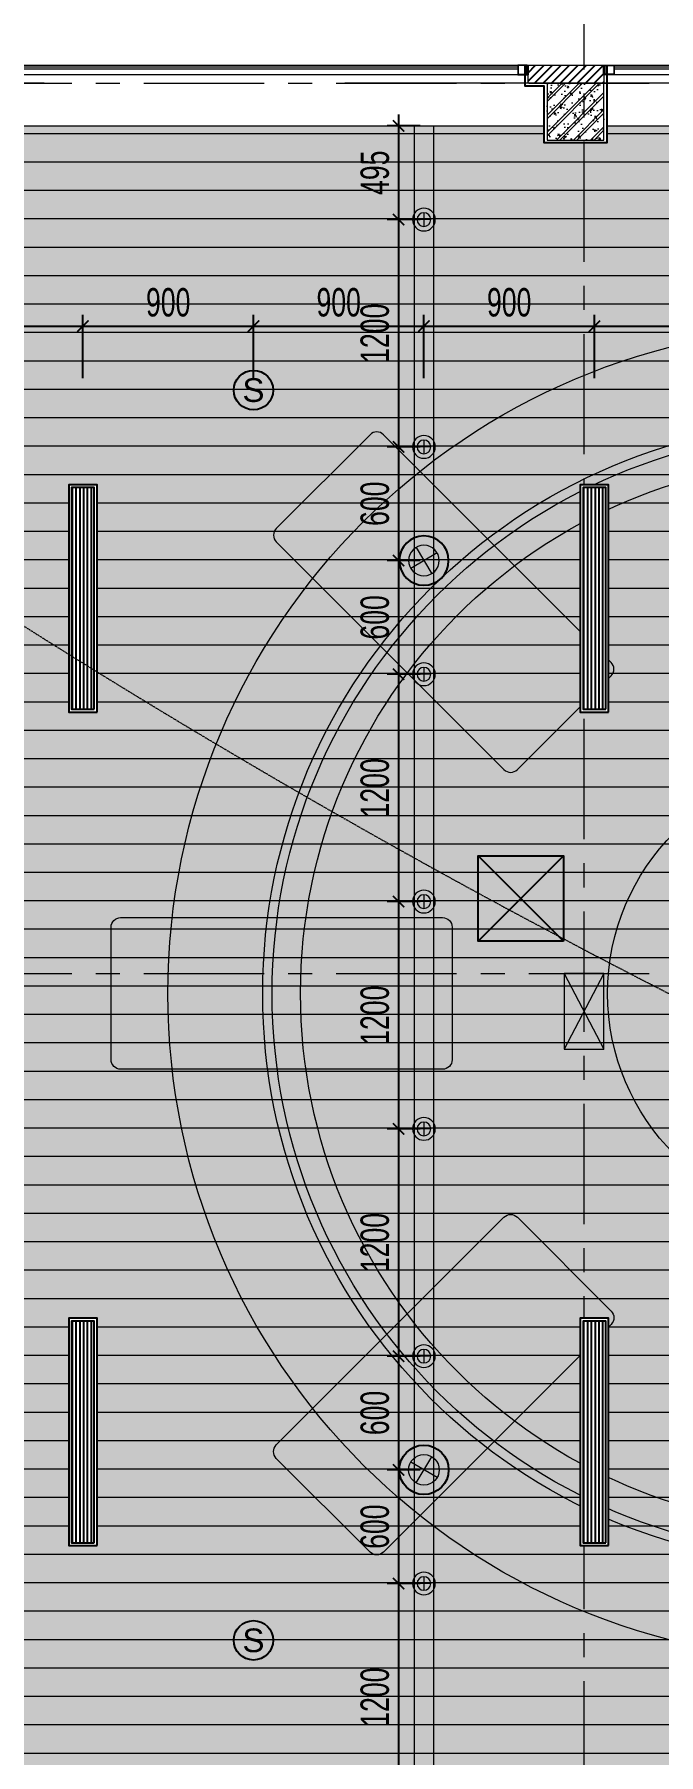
# Model space of a CAD drawing. Header units: millimetres. Extents: x -343543 to 400519, y -115663 to 104219.
# Drawn here: x -241955 to -238660, y -39423 to -30342 of the extents above; entities that cross this region are included whole.
import ezdxf
from ezdxf.enums import TextEntityAlignment as Align
from ezdxf.xclip import XClip

# ---------------------------------------------------------------- set-up
doc = ezdxf.new("R2010")
doc.units = ezdxf.units.MM
doc.header["$XCLIPFRAME"] = 0
for name, pattern in [('HIDDEN2', [0.1875, 0.125, -0.0625]), ('XREF MAT BANG TUONG XAY$0$01.Xref _MB T2-Mai$0$HIDDEN', [9.525, 6.35, -3.175]), ('XREF MAT BANG TUONG XAY$0$CENTER', [50.8, 31.75, -6.35, 6.35, -6.35])]:
    doc.linetypes.add(name, pattern=pattern)
doc.layers.get('0').update_dxf_attribs({"color": 231, "lineweight": 0})
doc.layers.get('DefPoints').update_dxf_attribs({"color": 191})
for name, color, linetype, lineweight in [('1-INNO-E-Emergency', 1, 'EME', 5), ('A-CLNG', 157, 'Continuous', 25), ('A-OPEN', 20, 'Continuous', 9), ('A-PATT', 252, 'Continuous', 9), ('A-SYMBOLS', 10, 'Continuous', 13), ('E-EX', 3, 'Continuous', 25), ('fix lighting', 2, 'Continuous', 5), ('ID-lighting loose', 2, 'Continuous', 5), ('SME-E-LTG-DIM', 55, 'Continuous', 18), ('SME-MEP-XREF-ARCH', 8, 'Continuous', 5), ('XREF MAT BANG TUONG XAY$0$01.Xref _MB T2-Mai$0$$0$A-FNSH', 8, 'Continuous', 9), ('XREF MAT BANG TUONG XAY$0$01.Xref _MB T2-Mai$0$$0$A-GLAZ', 8, 'Continuous', 13), ('XREF MAT BANG TUONG XAY$0$01.Xref _MB T2-Mai$0$$0$A-LITE', 8, 'Continuous', 9), ('XREF MAT BANG TUONG XAY$0$01.Xref _MB T2-Mai$0$$0$A-TEXT', 8, 'Continuous', 25), ('XREF MAT BANG TUONG XAY$0$01.Xref _MB T2-Mai$0$A-HIDD', 8, 'XREF MAT BANG TUONG XAY$0$01.Xref _MB T2-Mai$0$HIDDEN', 9), ('XREF MAT BANG TUONG XAY$0$A-GRID', 8, 'XREF MAT BANG TUONG XAY$0$CENTER', 15), ('XREF MAT BANG TUONG XAY$0$A-WALL-INT', 8, 'Continuous', 9), ('XREF MAT BANG TUONG XAY$0$xref_IKIGAI_Cot$0$A-FNSH', 8, 'Continuous', 9), ('XREF MAT BANG TUONG XAY$0$xref_IKIGAI_Cot$0$A-PATT', 8, 'Continuous', 5)]:
    doc.layers.add(name, color=color, linetype=linetype, lineweight=lineweight)
doc.layers.add('A-BaoChay', color=4, linetype='Continuous', lineweight=25, true_color=0x00ffff)
for name, color, linetype in [('A-TEXT', 255, 'Continuous'), ('AC - SAG', 160, 'Continuous'), ('XREF MAT BANG TUONG XAY$0$A-FNSH', 8, 'Continuous'), ('XREF MAT BANG TUONG XAY$0$A-FURN', 8, 'Continuous'), ('XREF MAT BANG TUONG XAY$0$A-PATT', 8, 'Continuous')]:
    doc.layers.add(name, color=color, linetype=linetype)
doc.styles.add('LHP', font='arial.ttf')
doc.styles.add('ROMANSssss', font='vntimeh.shx', dxfattribs={"width": 0.7})
doc.styles.add('SM-DIMTEXT', font='SME.shx', dxfattribs={"width": 0.7})
doc.linetypes.add('EME', pattern='A,2463.214661,-165.6529,["E",ROMANSssss,S=300,R=360,X=0,Y=-153.361507],-321.423057,2528.257516', length=5478.548134)
doc.dimstyles.new('SDIM-100', dxfattribs={"dimscale": 100, "dimtxt": 2, "dimasz": 0.6, "dimexe": 0.6, "dimexo": 0.2, "dimgap": 0.5, "dimtad": 1, "dimdec": 0, "dimzin": 12, "dimtxsty": 'SM-DIMTEXT', "dimblk": 'ARCHTICK', "dimblk1": 'ARCHTICK', "dimblk2": 'ARCHTICK', "dimcen": 0.12, "dimdle": 0.6, "dimclrd": 7, "dimclre": 8, "dimadec": 0, "dimazin": 3, "dimtfac": 2, "dimtix": 1, "dimtmove": 1, "dimatfit": 3, "dimfxl": 1, "dimtzin": 0, "dimarcsym": 1})

# ---------------------------------------------------------------- blocks, each defined once
blk = doc.blocks.new('XREF MAT BANG TUONG XAY$0$xref_IKIGAI_Cot')
at = {"layer": 'XREF MAT BANG TUONG XAY$0$xref_IKIGAI_Cot$0$A-PATT'}
h = blk.add_hatch(dxfattribs=at)
h.set_pattern_fill('BT-01', color=8, scale=15, angle=-179.99986, pattern_type=2)
h.set_pattern_definition([(230, (23825, -30680), (-107.59, 9.413), [11.25, -123.75]), (175, (23825, -30680), (20.813, -112.83), [9, -99]), (280.45, (23816.04, -30679.21), (-86.776, -103.416), [9.56, -105.17]), (226.184, (23825, -30710), (-160.086, 24.83), [16.875, -185.625]), (276.636, (23811.66, -30707.93), (-140.2, -146.12), [14.34, -157.757]), (171.184, (23825, -30710), (-140.2, -146.12), [13.5, -148.5]), (201, (23810, -30702.5), (-89.536, 60.393), [11.25, -123.75]), (146, (23810, -30702.5), (-36.497, -108.773), [9, -99]), (251.45, (23802.54, -30697.47), (-126.033, -48.38), [9.56, -105.17]), (217.5, (23825, -30680), (-1.824, -49.934), [0, -97.8, 0, -100.5, 0, -99.375]), (187.5, (23825, -30680), (-39.46, -59.162), [0, -57.3, 0, -95.55, 0, -37.875]), (147.5, (23858.45, -30680), (-80.0734, 3.383), [0, -37.5, 0, -117, 0, -155.25]), (137.5, (23873.45, -30680), (-87.478, -15.016), [0, -48.75, 0, -77.7, 0, -110.25]), (225, (23825, -30680), (45.078, -45.078), []), (225, (23825, -30698.374), (45.078, -45.078), [])])
h.paths.add_polyline_path([(23905, -30600), (23605, -30600), (23605, -30900), (23905, -30900)])
at = {"layer": 'XREF MAT BANG TUONG XAY$0$A-GRID', "color": 8, "ltscale": 20}
for points in [[(23800, -53895), (23800, -27075.6)], [(-2907.5, -30600), (42750, -30600)], [(-2907.5, -35300), (42750, -35300)]]:
    blk.add_lwpolyline(points, dxfattribs=at)
at = {"layer": 'XREF MAT BANG TUONG XAY$0$xref_IKIGAI_Cot$0$A-FNSH', "color": 8}
for p, q in [((23905, -35300), (23695, -35700)), ((23695, -35300), (23905, -35700))]:
    blk.add_line(p, q, dxfattribs=at)
for points in [[(23905, -30600), (23605, -30600), (23605, -30900), (23905, -30900)], [(23905, -35300), (23695, -35300), (23695, -35700), (23905, -35700)]]:
    blk.add_lwpolyline(points, close=True, dxfattribs=at)
blk = doc.blocks.new('XREF MAT BANG TUONG XAY$0$01.Xref _MB T2-Mai$0$$0$A$Cfb76151b')
at = {"color": 8}
for points in [[(0, 0), (50, 0), (50, 50), (0, 50)], [(2, 2), (48, 2), (48, 48), (2, 48)]]:
    blk.add_lwpolyline(points, close=True, dxfattribs=at)
blk = doc.blocks.new('XREF MAT BANG TUONG XAY$0$01.Xref _MB T2-Mai$0$$0$A$Cc763f58b')
at = {"layer": 'DefPoints', "color": 8}
blk.add_line((5, -50), (5, 0), dxfattribs=at)
at = {"layer": 'XREF MAT BANG TUONG XAY$0$01.Xref _MB T2-Mai$0$$0$A-FNSH', "color": 8}
for centre, start, end in [((2.5, 2.3), 222.69033, 317.30967), ((2.5, -52.3), 42.69033, 137.30967)]:
    blk.add_arc(centre, 3.4, start, end, dxfattribs=at)
blk = doc.blocks.new('*U161')
at = {"layer": 'XREF MAT BANG TUONG XAY$0$01.Xref _MB T2-Mai$0$$0$A-GLAZ'}
for p, q in [((6955, 20), (55, 20)), ((6955, 10), (55, 10))]:
    blk.add_line(p, q, dxfattribs=at)
at = {"layer": 'XREF MAT BANG TUONG XAY$0$01.Xref _MB T2-Mai$0$$0$A-LITE', "color": 8}
blk.add_lwpolyline([(6955, 50), (55, 50), (55, 0), (6955, 0)], close=True, dxfattribs=at)
at = {"layer": 'XREF MAT BANG TUONG XAY$0$01.Xref _MB T2-Mai$0$$0$A-FNSH', "color": 8, "rotation": 180}
blk.add_blockref('XREF MAT BANG TUONG XAY$0$01.Xref _MB T2-Mai$0$$0$A$Cc763f58b', (5, 0), dxfattribs=at)
at = {"layer": 'XREF MAT BANG TUONG XAY$0$01.Xref _MB T2-Mai$0$$0$A-FNSH', "color": 8, "xscale": -1, "rotation": 180}
blk.add_blockref('XREF MAT BANG TUONG XAY$0$01.Xref _MB T2-Mai$0$$0$A$Cc763f58b', (7005, 0), dxfattribs=at)
at = {"layer": 'XREF MAT BANG TUONG XAY$0$01.Xref _MB T2-Mai$0$$0$A-GLAZ', "color": 8}
blk.add_blockref('XREF MAT BANG TUONG XAY$0$01.Xref _MB T2-Mai$0$$0$A$Cfb76151b', (5, 0), dxfattribs=at)
at = {"layer": 'XREF MAT BANG TUONG XAY$0$01.Xref _MB T2-Mai$0$$0$A-GLAZ', "color": 8, "xscale": -1}
blk.add_blockref('XREF MAT BANG TUONG XAY$0$01.Xref _MB T2-Mai$0$$0$A$Cfb76151b', (7005, 0), dxfattribs=at)
blk = doc.blocks.new('*U162')
at = {"layer": 'XREF MAT BANG TUONG XAY$0$01.Xref _MB T2-Mai$0$$0$A-GLAZ'}
for p, q in [((1556.7, 20), (55, 20)), ((1556.7, 10), (55, 10))]:
    blk.add_line(p, q, dxfattribs=at)
at = {"layer": 'XREF MAT BANG TUONG XAY$0$01.Xref _MB T2-Mai$0$$0$A-LITE', "color": 8}
blk.add_lwpolyline([(1556.7, 50), (55, 50), (55, 0), (1556.7, 0)], close=True, dxfattribs=at)
at = {"layer": 'XREF MAT BANG TUONG XAY$0$01.Xref _MB T2-Mai$0$$0$A-FNSH', "color": 8, "rotation": 180}
blk.add_blockref('XREF MAT BANG TUONG XAY$0$01.Xref _MB T2-Mai$0$$0$A$Cc763f58b', (5, 0), dxfattribs=at)
at = {"layer": 'XREF MAT BANG TUONG XAY$0$01.Xref _MB T2-Mai$0$$0$A-FNSH', "color": 8, "xscale": -1, "rotation": 180}
blk.add_blockref('XREF MAT BANG TUONG XAY$0$01.Xref _MB T2-Mai$0$$0$A$Cc763f58b', (1606.7, 0), dxfattribs=at)
at = {"layer": 'XREF MAT BANG TUONG XAY$0$01.Xref _MB T2-Mai$0$$0$A-GLAZ', "color": 8}
blk.add_blockref('XREF MAT BANG TUONG XAY$0$01.Xref _MB T2-Mai$0$$0$A$Cfb76151b', (5, 0), dxfattribs=at)
at = {"layer": 'XREF MAT BANG TUONG XAY$0$01.Xref _MB T2-Mai$0$$0$A-GLAZ', "color": 8, "xscale": -1}
blk.add_blockref('XREF MAT BANG TUONG XAY$0$01.Xref _MB T2-Mai$0$$0$A$Cfb76151b', (1606.7, 0), dxfattribs=at)
blk = doc.blocks.new('*U255')
at = {"layer": 'XREF MAT BANG TUONG XAY$0$A-PATT'}
h = blk.add_hatch(dxfattribs=at)
h.set_pattern_fill('ANSI31', color=8, scale=10)
h.set_pattern_definition([(45, (35846.79, -11178.564), (-22.45064, 22.45064), [])])
h.paths.add_polyline_path([(-38.7, 47.5), (361.3, 47.5), (361.3, -47.5), (-38.7, -47.5)])
at = {"layer": 'XREF MAT BANG TUONG XAY$0$A-WALL-INT', "color": 8}
blk.add_lwpolyline([(-38.7, 47.5), (361.3, 47.5), (361.3, -47.5), (-38.7, -47.5)], close=True, dxfattribs=at)
blk = doc.blocks.new('XREF MAT BANG TUONG XAY$0$NNNN')
at = {"layer": 'XREF MAT BANG TUONG XAY$0$A-FURN', "color": 8, "xscale": -1, "rotation": 180}
blk.add_blockref('*U255', (7738.7, 16805.2), dxfattribs=at)
blk = doc.blocks.new('XREF MAT BANG NOI THAT')
at = {"color": 8}
for points in [[(23448.2, -34223.4), (23943.2, -33728.4, 0.414214), (23943.2, -33657.7), (22741.1, -32455.6, 0.414214), (22670.4, -32455.6), (22175.4, -32950.6, 0.414214), (22175.4, -33021.3), (23377.5, -34223.4, 0.414214)], [(23103.7, -35055), (23103.7, -35755, -0.414214), (23053.7, -35805), (21353.7, -35805, -0.414214), (21303.7, -35755), (21303.7, -35055, -0.414214), (21353.7, -35005), (23053.7, -35005, -0.414214)], [(23448.2, -36586.6), (23943.2, -37081.6, -0.414214), (23943.2, -37152.3), (22741.1, -38354.4, -0.414214), (22670.4, -38354.4), (22175.4, -37859.4, -0.414214), (22175.4, -37788.7), (23377.5, -36586.6, -0.414214)]]:
    blk.add_lwpolyline(points, format="xyb", close=True, dxfattribs=at)
at = {"color": 8, "ltscale": 300}
for radius in [3521.1, 3021.1, 2971.1, 2821.1, 1200]:
    blk.add_circle((25124.8, -35405), radius, dxfattribs=at)
blk = doc.blocks.new('01.Xref _MB T1')
at = {"layer": 'XREF MAT BANG TUONG XAY$0$01.Xref _MB T2-Mai$0$A-HIDD', "color": 8, "ltscale": 500}
blk.add_lwpolyline([(0.00011, -47000.00005), (39999.99073, -47000.00005), (39999.99073, -30600.00246), (0.00011, -30600.00246)], close=True, dxfattribs=at)
at = {"layer": 'XREF MAT BANG TUONG XAY$0$A-FNSH', "color": 8}
blk.add_lwpolyline([(23919.98056, -30504.99954), (23919.99107, -30914.99898), (23589.99072, -30914.9998), (23589.98998, -30614.99976), (23489.98056, -30614.99976), (23489.98057, -30504.99992)], dxfattribs=at)
at = {"color": 8}
ref = blk.add_blockref('XREF MAT BANG TUONG XAY$0$xref_IKIGAI_Cot', (-0.00927, -0.00001), dxfattribs=at)
XClip(ref).set_block_clipping_path([(-5181.1494167775, -58156.1251844964), (44638.3275875031, -24933.2650512661)])
at = {"layer": 'XREF MAT BANG TUONG XAY$0$01.Xref _MB T2-Mai$0$$0$A-TEXT', "color": 8, "xscale": -1, "rotation": 180}
for name, p in [('*U161', (16495.00039, -30504.99992)), ('*U162', (23905.00371, -30504.99992))]:
    blk.add_blockref(name, p, dxfattribs=at)
at = {"layer": 'XREF MAT BANG TUONG XAY$0$A-FURN', "color": 8, "xscale": -1}
blk.add_blockref('XREF MAT BANG TUONG XAY$0$NNNN', (31604.98349, -47357.72853), dxfattribs=at)
at = {"layer": 'A-PATT', "color": 8}
blk.add_blockref('XREF MAT BANG NOI THAT', (0, 0), dxfattribs=at)
blk = doc.blocks.new('Spotlight SKU LS1 3W')
at = {"color": 0, "linetype": 'ByBlock'}
for p, q in [((36, 0), (-36, 0)), ((0, 36), (0, -36))]:
    blk.add_line(p, q, dxfattribs=at)
for radius, start, end in [(60, 90, 270), (36, 90, 270), (60, 270, 90), (36, 270, 90)]:
    blk.add_arc((0, 0), radius, start, end, dxfattribs=at)
blk = doc.blocks.new('dau bao khoi')
blk.add_circle((0, 0), 104)
at = {"layer": 'A-TEXT', "ltscale": 5, "style": 'LHP'}
blk.add_text('S', height=125, dxfattribs=at).set_placement((0, 0), align=Align.MIDDLE_CENTER)
blk = doc.blocks.new('TanTang2Ikigai')
at = {"layer": 'A-PATT'}
h = blk.add_hatch(dxfattribs=at)
h.set_pattern_fill('_USER', color=256, scale=150, pattern_type=0)
h.set_pattern_definition([(0, (8810, 9785), (0, 150), [])])
h.paths.add_polyline_path([(19880, 19175), (16410, 19175), (16410, 19085), (16080, 19085), (16080, 19175), (8710, 19175), (8710, 19085), (8620, 19085), (8620, 14715), (8810, 14715), (8810, 14285), (8620, 14285), (8620, 10215), (8810, 10215), (8810, 9785), (9895, 9785), (9895, -2.9), (16080, -2.9), (16080, 415), (16510, 415), (16510, 0), (20000.2, 0), (20180.2, 9220), (20180.2, 9785), (19880, 9785)])
h.paths.add_polyline_path([(16080, 10215), (16510, 10215), (16510, 9685), (16080, 9685)], flags=16)
h.paths.add_polyline_path([(31380, 14285), (31190, 14285), (31190, 14715), (31380, 14715), (31380, 19085), (31290, 19085), (31290, 19175), (23920, 19175), (23920, 19085), (23590, 19085), (23590, 19175), (20120, 19175), (20120, 9785), (20180.2, 9785), (20180.2, 9220), (20000.1, 0), (23490.1, 0), (23490, 415), (23920, 415), (23920, 0), (30105, 0), (30105, 9785), (31190, 9785), (31190, 10215), (31380, 10215)])
h.paths.add_polyline_path([(23920, 10215), (23920, 9685), (23490, 9685), (23490, 10215)], flags=16)
h = blk.add_hatch(dxfattribs=at)
h.set_pattern_fill('AR-SAND', color=256, scale=5, angle=45)
h.set_pattern_definition([(82.5, (0.009, 50000), (-178.6907, 167.37674), [0, -193.04, 0, -215.9, 0, -206.375]), (52.5, (0.009, 50000), (-94.5055, 412.3664), [0, -104.14, 0, -173.99, 0, -66.675]), (12.5, (-110.45, 49889.54), (279.1499, 280.16616), [0, -63.5, 0, -228.6, 0, -298.45]), (2.5, (-110.45, 49889.54), (191.1406, 348.7754), [0, -31.75, 0, -149.86, 0, -171.45])])
h.paths.add_polyline_path([(9895, 9785), (9895, 0), (16080, 0), (16080, 415), (16510, 415), (16510, 0), (20000, 0), (20000, 9785), (19880, 9785), (19880, 19175), (16410, 19175), (16410, 19085), (16080, 19085), (16080, 19175), (8710, 19175), (8710, 19085), (8620, 19085), (8620, 14715), (8810, 14715), (8810, 14285), (8620, 14285), (8620, 10215), (8810, 10215), (8810, 9785)])
h.paths.add_polyline_path([(30105, 9785), (30105, 0), (23920, 0), (23920, 415), (23490, 415), (23490, 0), (20000.2, 0), (20000, 9220), (20000, 9785), (20120, 9785), (20120, 19175), (23590, 19175), (23590, 19085), (23920, 19085), (23920, 19175), (31290, 19175), (31290, 19085), (31380, 19085), (31380, 14715), (31190, 14715), (31190, 14285), (31380, 14285), (31380, 10215), (31190, 10215), (31190, 9785)])
h.paths.add_polyline_path([(16510, 10215), (16080, 10215), (16080, 9685), (16510, 9685)], flags=16)
h.paths.add_polyline_path([(23490, 10215), (23920, 10215), (23920, 9685), (23490, 9685)], flags=16)
at = {"layer": 'SME-MEP-XREF-ARCH'}
blk.add_lwpolyline([(20000.2, 0), (20000, 9220), (20000, 9785), (20120, 9785), (20120, 19175), (23590, 19175), (23590, 19085), (23920, 19085), (23920, 19175), (31290, 19175)], dxfattribs=at)
blk.add_lwpolyline([(22905, 19175), (23005, 19175), (23005, 0), (22905, 0)], close=True, dxfattribs=at)
at = {"layer": 'A-BaoChay', "color": 1}
for p in [(22055, 17780), (22055, 11180)]:
    blk.add_blockref('dau bao khoi', p, dxfattribs=at)
at = {"layer": 'fix lighting'}
for p in [(22955, 18680), (22955, 17480), (22955, 16280), (22955, 15080), (22955, 13880), (22955, 12680), (22955, 11480)]:
    blk.add_blockref('Spotlight SKU LS1 3W', p, dxfattribs=at)
blk = doc.blocks.new('Den downligh su co')
at = {"layer": '1-INNO-E-Emergency'}
h = blk.add_hatch(color=1, dxfattribs=at)
h.dxf.hatch_style = 1
h.paths.add_polyline_path([(-51.3, 51.3), (0, 0), (51.3, 51.3, 0.414214)])
h.paths.add_polyline_path([(0, 0), (-51.3, -51.3, 0.414214), (51.3, -51.3)])
at = {"layer": '1-INNO-E-Emergency', "color": 1}
for points in [[(-51.3, 51.3), (51.3, -51.3)], [(-51.3, -51.3), (51.3, 51.3)]]:
    blk.add_lwpolyline(points, dxfattribs=at)
blk.add_circle((0, 0), 72.5, dxfattribs=at)
at = {"layer": 'DefPoints', "ltscale": 5}
blk.add_circle((0, 0), 117.2, dxfattribs=at)
blk = doc.blocks.new('Exit su co T2')
at = {"layer": '1-INNO-E-Emergency'}
for p, xscale, yscale, zscale, rotation in [((22955, 16880), -1.112275862068966, 1.112275862068966, 1.112275862068966, 75.7726182171235), ((22955, 12080), 1.112275862068967, 1.112275862068967, 1.112275862068967, 104.2273817828765)]:
    blk.add_blockref('Den downligh su co', p, dxfattribs=dict(at, xscale=xscale, yscale=yscale, zscale=zscale, rotation=rotation))
blk = doc.blocks.new('A$C9c5a61fb')
blk.add_wipeout([(75, 600), (-75, 600), (-75, -600), (75, -600)]).dxf.layer = 'DefPoints'
at = {"linetype": 'Continuous'}
h = blk.add_hatch(dxfattribs=at)
h.set_pattern_fill('_USER', color=8, scale=20, angle=90, style=0, pattern_type=0)
h.set_pattern_definition([(90, (-62114.142, -4511.657), (-20, 1e-15), [])])
h.paths.add_polyline_path([(60, 585), (60, -585), (-60, -585), (-60, 585)])
at = {"color": 8, "linetype": 'Continuous'}
blk.add_lwpolyline([(75, 600), (75, -600), (-75, -600), (-75, 600)], close=True, dxfattribs=at)
at = {"linetype": 'Continuous'}
blk.add_lwpolyline([(60, 585), (60, -585), (-60, -585), (-60, 585)], close=True, dxfattribs=at)
blk = doc.blocks.new('A$C45b79527')
at = {"layer": 'A-OPEN', "color": 8, "linetype": 'HIDDEN2', "ltscale": 30}
blk.add_lwpolyline([(11395, 3566.1, -0.069914), (679, 8468.8), (-679, 8468.8, -0.069914), (-11395, 3566.1)], format="xyb", dxfattribs=at)
blk = doc.blocks.new('_ArchTick')
at = {"color": 0, "linetype": 'ByBlock', "const_width": 0.15}
blk.add_lwpolyline([(-0.5, -0.5), (0.5, 0.5)], dxfattribs=at)
blk = doc.blocks.new('*D1438')
at = {"layer": 'DefPoints', "color": 0, "transparency": 16777216}
for p in [(-241699, -31882.4), (-242749, -32176.7), (-241699, -32176.7)]:
    blk.add_point(p, dxfattribs=at)
at = {"layer": 'SME-E-LTG-DIM', "color": 8, "lineweight": -2, "transparency": 16777216}
for p, q in [((-242749, -32156.7), (-242749, -31822.4)), ((-241699, -32156.7), (-241699, -31822.4))]:
    blk.add_line(p, q, dxfattribs=at)
at = {"layer": 'SME-E-LTG-DIM', "color": 7, "lineweight": -2, "transparency": 16777216}
blk.add_line((-242809, -31882.4), (-241639, -31882.4), dxfattribs=at)
at = {"layer": 'SME-E-LTG-DIM', "color": 7, "lineweight": -2, "transparency": 16777216, "xscale": 60, "yscale": 60, "zscale": 60, "rotation": 180}
blk.add_blockref('_ArchTick', (-242749, -31882.4), dxfattribs=at)
at = {"layer": 'SME-E-LTG-DIM', "color": 7, "lineweight": -2, "transparency": 16777216, "xscale": 60, "yscale": 60, "zscale": 60}
blk.add_blockref('_ArchTick', (-241699, -31882.4), dxfattribs=at)
at = {"layer": 'SME-E-LTG-DIM', "color": 0, "transparency": 16777216, "insert": (-242224, -31757.4), "char_height": 150, "attachment_point": 5, "style": 'SM-DIMTEXT'}
blk.add_mtext('1050', dxfattribs=at)
blk = doc.blocks.new('*D1439')
at = {"layer": 'DefPoints', "color": 0, "transparency": 16777216}
for p in [(-240799, -31882.4), (-241699, -32176.7), (-240799, -32176.7)]:
    blk.add_point(p, dxfattribs=at)
at = {"layer": 'SME-E-LTG-DIM', "color": 8, "lineweight": -2, "transparency": 16777216}
for p, q in [((-241699, -32156.7), (-241699, -31822.4)), ((-240799, -32156.7), (-240799, -31822.4))]:
    blk.add_line(p, q, dxfattribs=at)
at = {"layer": 'SME-E-LTG-DIM', "color": 7, "lineweight": -2, "transparency": 16777216}
blk.add_line((-241759, -31882.4), (-240739, -31882.4), dxfattribs=at)
at = {"layer": 'SME-E-LTG-DIM', "color": 7, "lineweight": -2, "transparency": 16777216, "xscale": 60, "yscale": 60, "zscale": 60, "rotation": 180}
blk.add_blockref('_ArchTick', (-241699, -31882.4), dxfattribs=at)
at = {"layer": 'SME-E-LTG-DIM', "color": 7, "lineweight": -2, "transparency": 16777216, "xscale": 60, "yscale": 60, "zscale": 60}
blk.add_blockref('_ArchTick', (-240799, -31882.4), dxfattribs=at)
at = {"layer": 'SME-E-LTG-DIM', "color": 0, "transparency": 16777216, "insert": (-241249, -31757.4), "char_height": 150, "attachment_point": 5, "style": 'SM-DIMTEXT'}
blk.add_mtext('900', dxfattribs=at)
blk = doc.blocks.new('*D1440')
at = {"layer": 'DefPoints', "color": 0, "transparency": 16777216}
for p in [(-239899, -31882.4), (-240799, -32176.7), (-239899, -32176.7)]:
    blk.add_point(p, dxfattribs=at)
at = {"layer": 'SME-E-LTG-DIM', "color": 8, "lineweight": -2, "transparency": 16777216}
for p, q in [((-240799, -32156.7), (-240799, -31822.4)), ((-239899, -32156.7), (-239899, -31822.4))]:
    blk.add_line(p, q, dxfattribs=at)
at = {"layer": 'SME-E-LTG-DIM', "color": 7, "lineweight": -2, "transparency": 16777216}
blk.add_line((-240859, -31882.4), (-239839, -31882.4), dxfattribs=at)
at = {"layer": 'SME-E-LTG-DIM', "color": 7, "lineweight": -2, "transparency": 16777216, "xscale": 60, "yscale": 60, "zscale": 60, "rotation": 180}
blk.add_blockref('_ArchTick', (-240799, -31882.4), dxfattribs=at)
at = {"layer": 'SME-E-LTG-DIM', "color": 7, "lineweight": -2, "transparency": 16777216, "xscale": 60, "yscale": 60, "zscale": 60}
blk.add_blockref('_ArchTick', (-239899, -31882.4), dxfattribs=at)
at = {"layer": 'SME-E-LTG-DIM', "color": 0, "transparency": 16777216, "insert": (-240349, -31757.4), "char_height": 150, "attachment_point": 5, "style": 'SM-DIMTEXT'}
blk.add_mtext('900', dxfattribs=at)
blk = doc.blocks.new('*D1441')
at = {"layer": 'DefPoints', "color": 0, "transparency": 16777216}
for p in [(-238999, -31882.4), (-239899, -32176.7), (-238999, -32176.7)]:
    blk.add_point(p, dxfattribs=at)
at = {"layer": 'SME-E-LTG-DIM', "color": 8, "lineweight": -2, "transparency": 16777216}
for p, q in [((-239899, -32156.7), (-239899, -31822.4)), ((-238999, -32156.7), (-238999, -31822.4))]:
    blk.add_line(p, q, dxfattribs=at)
at = {"layer": 'SME-E-LTG-DIM', "color": 7, "lineweight": -2, "transparency": 16777216}
blk.add_line((-239959, -31882.4), (-238939, -31882.4), dxfattribs=at)
at = {"layer": 'SME-E-LTG-DIM', "color": 7, "lineweight": -2, "transparency": 16777216, "xscale": 60, "yscale": 60, "zscale": 60, "rotation": 180}
blk.add_blockref('_ArchTick', (-239899, -31882.4), dxfattribs=at)
at = {"layer": 'SME-E-LTG-DIM', "color": 7, "lineweight": -2, "transparency": 16777216, "xscale": 60, "yscale": 60, "zscale": 60}
blk.add_blockref('_ArchTick', (-238999, -31882.4), dxfattribs=at)
at = {"layer": 'SME-E-LTG-DIM', "color": 0, "transparency": 16777216, "insert": (-239449, -31757.4), "char_height": 150, "attachment_point": 5, "style": 'SM-DIMTEXT'}
blk.add_mtext('900', dxfattribs=at)
blk = doc.blocks.new('*D1442')
at = {"layer": 'DefPoints', "color": 0, "transparency": 16777216}
for p in [(-237198.7, -31882.4), (-238999, -32176.7), (-237198.7, -32176.7)]:
    blk.add_point(p, dxfattribs=at)
at = {"layer": 'SME-E-LTG-DIM', "color": 8, "lineweight": -2, "transparency": 16777216}
for p, q in [((-238999, -32156.7), (-238999, -31822.4)), ((-237198.7, -32156.7), (-237198.7, -31822.4))]:
    blk.add_line(p, q, dxfattribs=at)
at = {"layer": 'SME-E-LTG-DIM', "color": 7, "lineweight": -2, "transparency": 16777216}
blk.add_line((-239059, -31882.4), (-237138.7, -31882.4), dxfattribs=at)
at = {"layer": 'SME-E-LTG-DIM', "color": 7, "lineweight": -2, "transparency": 16777216, "xscale": 60, "yscale": 60, "zscale": 60, "rotation": 180}
blk.add_blockref('_ArchTick', (-238999, -31882.4), dxfattribs=at)
at = {"layer": 'SME-E-LTG-DIM', "color": 7, "lineweight": -2, "transparency": 16777216, "xscale": 60, "yscale": 60, "zscale": 60}
blk.add_blockref('_ArchTick', (-237198.7, -31882.4), dxfattribs=at)
at = {"layer": 'SME-E-LTG-DIM', "color": 0, "transparency": 16777216, "insert": (-238098.9, -31757.4), "char_height": 150, "attachment_point": 5, "style": 'SM-DIMTEXT'}
blk.add_mtext('1800', dxfattribs=at)
blk = doc.blocks.new('*D1457')
at = {"layer": 'DefPoints', "color": 0, "transparency": 16777216}
for p in [(-239899, -30825), (-240032.8, -31320), (-239899, -31320)]:
    blk.add_point(p, dxfattribs=at)
at = {"layer": 'SME-E-LTG-DIM', "color": 7, "lineweight": -2, "transparency": 16777216}
blk.add_line((-240032.8, -30765), (-240032.8, -31380), dxfattribs=at)
at = {"layer": 'SME-E-LTG-DIM', "color": 8, "lineweight": -2, "transparency": 16777216}
for p, q in [((-239919, -30825), (-240092.8, -30825)), ((-239919, -31320), (-240092.8, -31320))]:
    blk.add_line(p, q, dxfattribs=at)
at = {"layer": 'SME-E-LTG-DIM', "color": 7, "lineweight": -2, "transparency": 16777216, "xscale": 60, "yscale": 60, "zscale": 60}
for p, rotation in [((-240032.8, -30825), 90), ((-240032.8, -31320), 270)]:
    blk.add_blockref('_ArchTick', p, dxfattribs=dict(at, rotation=rotation))
at = {"layer": 'SME-E-LTG-DIM', "color": 0, "transparency": 16777216, "insert": (-240157.8, -31072.5), "char_height": 150, "attachment_point": 5, "rotation": 90, "style": 'SM-DIMTEXT'}
blk.add_mtext('495', dxfattribs=at)
blk = doc.blocks.new('*D1458')
at = {"layer": 'DefPoints', "color": 0, "transparency": 16777216}
for p in [(-239899, -31320), (-240032.8, -32520), (-239899, -32520)]:
    blk.add_point(p, dxfattribs=at)
at = {"layer": 'SME-E-LTG-DIM', "color": 8, "lineweight": -2, "transparency": 16777216}
for p, q in [((-239919, -31320), (-240092.8, -31320)), ((-239919, -32520), (-240092.8, -32520))]:
    blk.add_line(p, q, dxfattribs=at)
at = {"layer": 'SME-E-LTG-DIM', "color": 7, "lineweight": -2, "transparency": 16777216}
blk.add_line((-240032.8, -31260), (-240032.8, -32580), dxfattribs=at)
at = {"layer": 'SME-E-LTG-DIM', "color": 7, "lineweight": -2, "transparency": 16777216, "xscale": 60, "yscale": 60, "zscale": 60}
for p, rotation in [((-240032.8, -31320), 90), ((-240032.8, -32520), 270)]:
    blk.add_blockref('_ArchTick', p, dxfattribs=dict(at, rotation=rotation))
at = {"layer": 'SME-E-LTG-DIM', "color": 0, "transparency": 16777216, "insert": (-240157.8, -31920), "char_height": 150, "attachment_point": 5, "rotation": 90, "style": 'SM-DIMTEXT'}
blk.add_mtext('1200', dxfattribs=at)
blk = doc.blocks.new('*D1459')
at = {"layer": 'DefPoints', "color": 0, "transparency": 16777216}
for p in [(-239899, -32520), (-240032.8, -33120), (-239899, -33120)]:
    blk.add_point(p, dxfattribs=at)
at = {"layer": 'SME-E-LTG-DIM', "color": 7, "lineweight": -2, "transparency": 16777216}
blk.add_line((-240032.8, -32460), (-240032.8, -33180), dxfattribs=at)
at = {"layer": 'SME-E-LTG-DIM', "color": 8, "lineweight": -2, "transparency": 16777216}
for p, q in [((-239919, -32520), (-240092.8, -32520)), ((-239919, -33120), (-240092.8, -33120))]:
    blk.add_line(p, q, dxfattribs=at)
at = {"layer": 'SME-E-LTG-DIM', "color": 7, "lineweight": -2, "transparency": 16777216, "xscale": 60, "yscale": 60, "zscale": 60}
for p, rotation in [((-240032.8, -32520), 90), ((-240032.8, -33120), 270)]:
    blk.add_blockref('_ArchTick', p, dxfattribs=dict(at, rotation=rotation))
at = {"layer": 'SME-E-LTG-DIM', "color": 0, "transparency": 16777216, "insert": (-240157.8, -32820), "char_height": 150, "attachment_point": 5, "rotation": 90, "style": 'SM-DIMTEXT'}
blk.add_mtext('600', dxfattribs=at)
blk = doc.blocks.new('*D1460')
at = {"layer": 'DefPoints', "color": 0, "transparency": 16777216}
for p in [(-239899, -33120), (-240032.8, -33720), (-239899, -33720)]:
    blk.add_point(p, dxfattribs=at)
at = {"layer": 'SME-E-LTG-DIM', "color": 8, "lineweight": -2, "transparency": 16777216}
for p, q in [((-239919, -33120), (-240092.8, -33120)), ((-239919, -33720), (-240092.8, -33720))]:
    blk.add_line(p, q, dxfattribs=at)
at = {"layer": 'SME-E-LTG-DIM', "color": 7, "lineweight": -2, "transparency": 16777216}
blk.add_line((-240032.8, -33060), (-240032.8, -33780), dxfattribs=at)
at = {"layer": 'SME-E-LTG-DIM', "color": 7, "lineweight": -2, "transparency": 16777216, "xscale": 60, "yscale": 60, "zscale": 60}
for p, rotation in [((-240032.8, -33120), 90), ((-240032.8, -33720), 270)]:
    blk.add_blockref('_ArchTick', p, dxfattribs=dict(at, rotation=rotation))
at = {"layer": 'SME-E-LTG-DIM', "color": 0, "transparency": 16777216, "insert": (-240157.8, -33420), "char_height": 150, "attachment_point": 5, "rotation": 90, "style": 'SM-DIMTEXT'}
blk.add_mtext('600', dxfattribs=at)
blk = doc.blocks.new('*D1461')
at = {"layer": 'DefPoints', "color": 0, "transparency": 16777216}
for p in [(-239899, -33720), (-240032.8, -34920), (-239899, -34920)]:
    blk.add_point(p, dxfattribs=at)
at = {"layer": 'SME-E-LTG-DIM', "color": 7, "lineweight": -2, "transparency": 16777216}
blk.add_line((-240032.8, -33660), (-240032.8, -34980), dxfattribs=at)
at = {"layer": 'SME-E-LTG-DIM', "color": 8, "lineweight": -2, "transparency": 16777216}
for p, q in [((-239919, -33720), (-240092.8, -33720)), ((-239919, -34920), (-240092.8, -34920))]:
    blk.add_line(p, q, dxfattribs=at)
at = {"layer": 'SME-E-LTG-DIM', "color": 7, "lineweight": -2, "transparency": 16777216, "xscale": 60, "yscale": 60, "zscale": 60}
for p, rotation in [((-240032.8, -33720), 90), ((-240032.8, -34920), 270)]:
    blk.add_blockref('_ArchTick', p, dxfattribs=dict(at, rotation=rotation))
at = {"layer": 'SME-E-LTG-DIM', "color": 0, "transparency": 16777216, "insert": (-240157.8, -34320), "char_height": 150, "attachment_point": 5, "rotation": 90, "style": 'SM-DIMTEXT'}
blk.add_mtext('1200', dxfattribs=at)
blk = doc.blocks.new('*D1462')
at = {"layer": 'DefPoints', "color": 0, "transparency": 16777216}
for p in [(-239899, -34920), (-240032.8, -36120), (-239899, -36120)]:
    blk.add_point(p, dxfattribs=at)
at = {"layer": 'SME-E-LTG-DIM', "color": 7, "lineweight": -2, "transparency": 16777216}
blk.add_line((-240032.8, -34860), (-240032.8, -36180), dxfattribs=at)
at = {"layer": 'SME-E-LTG-DIM', "color": 8, "lineweight": -2, "transparency": 16777216}
for p, q in [((-239919, -34920), (-240092.8, -34920)), ((-239919, -36120), (-240092.8, -36120))]:
    blk.add_line(p, q, dxfattribs=at)
at = {"layer": 'SME-E-LTG-DIM', "color": 7, "lineweight": -2, "transparency": 16777216, "xscale": 60, "yscale": 60, "zscale": 60}
for p, rotation in [((-240032.8, -34920), 90), ((-240032.8, -36120), 270)]:
    blk.add_blockref('_ArchTick', p, dxfattribs=dict(at, rotation=rotation))
at = {"layer": 'SME-E-LTG-DIM', "color": 0, "transparency": 16777216, "insert": (-240157.8, -35520), "char_height": 150, "attachment_point": 5, "rotation": 90, "style": 'SM-DIMTEXT'}
blk.add_mtext('1200', dxfattribs=at)
blk = doc.blocks.new('*D1463')
at = {"layer": 'DefPoints', "color": 0, "transparency": 16777216}
for p in [(-239899, -36120), (-240032.8, -37320), (-239899, -37320)]:
    blk.add_point(p, dxfattribs=at)
at = {"layer": 'SME-E-LTG-DIM', "color": 8, "lineweight": -2, "transparency": 16777216}
for p, q in [((-239919, -36120), (-240092.8, -36120)), ((-239919, -37320), (-240092.8, -37320))]:
    blk.add_line(p, q, dxfattribs=at)
at = {"layer": 'SME-E-LTG-DIM', "color": 7, "lineweight": -2, "transparency": 16777216}
blk.add_line((-240032.8, -36060), (-240032.8, -37380), dxfattribs=at)
at = {"layer": 'SME-E-LTG-DIM', "color": 7, "lineweight": -2, "transparency": 16777216, "xscale": 60, "yscale": 60, "zscale": 60}
for p, rotation in [((-240032.8, -36120), 90), ((-240032.8, -37320), 270)]:
    blk.add_blockref('_ArchTick', p, dxfattribs=dict(at, rotation=rotation))
at = {"layer": 'SME-E-LTG-DIM', "color": 0, "transparency": 16777216, "insert": (-240157.8, -36720), "char_height": 150, "attachment_point": 5, "rotation": 90, "style": 'SM-DIMTEXT'}
blk.add_mtext('1200', dxfattribs=at)
blk = doc.blocks.new('*D1464')
at = {"layer": 'DefPoints', "color": 0, "transparency": 16777216}
for p in [(-239899, -37320), (-240032.8, -37920), (-239899, -37920)]:
    blk.add_point(p, dxfattribs=at)
at = {"layer": 'SME-E-LTG-DIM', "color": 8, "lineweight": -2, "transparency": 16777216}
for p, q in [((-239919, -37320), (-240092.8, -37320)), ((-239919, -37920), (-240092.8, -37920))]:
    blk.add_line(p, q, dxfattribs=at)
at = {"layer": 'SME-E-LTG-DIM', "color": 7, "lineweight": -2, "transparency": 16777216}
blk.add_line((-240032.8, -37260), (-240032.8, -37980), dxfattribs=at)
at = {"layer": 'SME-E-LTG-DIM', "color": 7, "lineweight": -2, "transparency": 16777216, "xscale": 60, "yscale": 60, "zscale": 60}
for p, rotation in [((-240032.8, -37320), 90), ((-240032.8, -37920), 270)]:
    blk.add_blockref('_ArchTick', p, dxfattribs=dict(at, rotation=rotation))
at = {"layer": 'SME-E-LTG-DIM', "color": 0, "transparency": 16777216, "insert": (-240157.8, -37620), "char_height": 150, "attachment_point": 5, "rotation": 90, "style": 'SM-DIMTEXT'}
blk.add_mtext('600', dxfattribs=at)
blk = doc.blocks.new('*D1465')
at = {"layer": 'DefPoints', "color": 0, "transparency": 16777216}
for p in [(-239899, -37920), (-240032.8, -38520), (-239899, -38520)]:
    blk.add_point(p, dxfattribs=at)
at = {"layer": 'SME-E-LTG-DIM', "color": 7, "lineweight": -2, "transparency": 16777216}
blk.add_line((-240032.8, -37860), (-240032.8, -38580), dxfattribs=at)
at = {"layer": 'SME-E-LTG-DIM', "color": 8, "lineweight": -2, "transparency": 16777216}
for p, q in [((-239919, -37920), (-240092.8, -37920)), ((-239919, -38520), (-240092.8, -38520))]:
    blk.add_line(p, q, dxfattribs=at)
at = {"layer": 'SME-E-LTG-DIM', "color": 7, "lineweight": -2, "transparency": 16777216, "xscale": 60, "yscale": 60, "zscale": 60}
for p, rotation in [((-240032.8, -37920), 90), ((-240032.8, -38520), 270)]:
    blk.add_blockref('_ArchTick', p, dxfattribs=dict(at, rotation=rotation))
at = {"layer": 'SME-E-LTG-DIM', "color": 0, "transparency": 16777216, "insert": (-240157.8, -38220), "char_height": 150, "attachment_point": 5, "rotation": 90, "style": 'SM-DIMTEXT'}
blk.add_mtext('600', dxfattribs=at)
blk = doc.blocks.new('*D1466')
at = {"layer": 'DefPoints', "color": 0, "transparency": 16777216}
for p in [(-239899, -38520), (-240032.8, -39720), (-239899, -39720)]:
    blk.add_point(p, dxfattribs=at)
at = {"layer": 'SME-E-LTG-DIM', "color": 7, "lineweight": -2, "transparency": 16777216}
blk.add_line((-240032.8, -38460), (-240032.8, -39780), dxfattribs=at)
at = {"layer": 'SME-E-LTG-DIM', "color": 8, "lineweight": -2, "transparency": 16777216}
for p, q in [((-239919, -38520), (-240092.8, -38520)), ((-239919, -39720), (-240092.8, -39720))]:
    blk.add_line(p, q, dxfattribs=at)
at = {"layer": 'SME-E-LTG-DIM', "color": 7, "lineweight": -2, "transparency": 16777216, "xscale": 60, "yscale": 60, "zscale": 60}
for p, rotation in [((-240032.8, -38520), 90), ((-240032.8, -39720), 270)]:
    blk.add_blockref('_ArchTick', p, dxfattribs=dict(at, rotation=rotation))
at = {"layer": 'SME-E-LTG-DIM', "color": 0, "transparency": 16777216, "insert": (-240157.8, -39120), "char_height": 150, "attachment_point": 5, "rotation": 90, "style": 'SM-DIMTEXT'}
blk.add_mtext('1200', dxfattribs=at)
blk = doc.blocks.new('A$C27823762')
at = {"color": 10}
blk.add_lwpolyline([(-225, -225), (225, -225), (225, 225), (-225, 225)], close=True, dxfattribs=at)
blk.add_lwpolyline([(-225, 225), (225, -225), (225, 225), (-225, -225)], dxfattribs=at)

msp = doc.modelspace()

# ---------------------------------------------------------------- block references
at = {"layer": 'A-SYMBOLS'}
msp.add_blockref('01.Xref _MB T1', (-262854, 0), dxfattribs=at)

# ---------------------------------------------------------------- next in the draw order: block references
at = {"layer": 'A-CLNG', "xscale": -1}
msp.add_blockref('A$C27823762', (-239387.2, -34903.7), dxfattribs=at)
at = {"layer": 'E-EX'}
msp.add_blockref('Exit su co T2', (-262854, -50000), dxfattribs=at)
at = {"layer": 'SME-MEP-XREF-ARCH'}
msp.add_blockref('TanTang2Ikigai', (-262854, -50000), dxfattribs=at)

# ---------------------------------------------------------------- next in the draw order: dimensions: what is measured, and where the dimension line sits
at = {"layer": 'SME-E-LTG-DIM'}
for base, p1, p2, picture, middle in [((-240032.8, -31320), (-239899, -30825), (-239899, -31320), '*D1457', (-240157.8, -31072.5)), ((-240032.8, -32520), (-239899, -31320), (-239899, -32520), '*D1458', (-240157.8, -31920)), ((-240032.8, -33120), (-239899, -32520), (-239899, -33120), '*D1459', (-240157.8, -32820)), ((-240032.8, -33720), (-239899, -33120), (-239899, -33720), '*D1460', (-240157.8, -33420)), ((-240032.8, -34920), (-239899, -33720), (-239899, -34920), '*D1461', (-240157.8, -34320)), ((-240032.8, -36120), (-239899, -34920), (-239899, -36120), '*D1462', (-240157.8, -35520)), ((-240032.8, -37320), (-239899, -36120), (-239899, -37320), '*D1463', (-240157.8, -36720)), ((-240032.8, -37920), (-239899, -37320), (-239899, -37920), '*D1464', (-240157.8, -37620)), ((-240032.8, -38520), (-239899, -37920), (-239899, -38520), '*D1465', (-240157.8, -38220)), ((-240032.8, -39720), (-239899, -38520), (-239899, -39720), '*D1466', (-240157.8, -39120))]:
    dim = msp.add_linear_dim(base=base, p1=p1, p2=p2, angle=90, dimstyle='SDIM-100', override={"dimtxt": 1.5}, dxfattribs=at)
    dim.commit()
    dim.dimension.update_dxf_attribs({"geometry": picture, "text_midpoint": middle})
for base, p1, p2, picture, middle in [((-241699, -31882.4), (-242749, -32176.7), (-241699, -32176.7), '*D1438', (-242224, -31757.4)), ((-240799, -31882.4), (-241699, -32176.7), (-240799, -32176.7), '*D1439', (-241249, -31757.4)), ((-239899, -31882.4), (-240799, -32176.7), (-239899, -32176.7), '*D1440', (-240349, -31757.4)), ((-238999, -31882.4), (-239899, -32176.7), (-238999, -32176.7), '*D1441', (-239449, -31757.4)), ((-237198.7, -31882.4), (-238999, -32176.7), (-237198.7, -32176.7), '*D1442', (-238098.9, -31757.4))]:
    dim = msp.add_linear_dim(base=base, p1=p1, p2=p2, dimstyle='SDIM-100', override={"dimtxt": 1.5}, dxfattribs=at)
    dim.commit()
    dim.dimension.update_dxf_attribs({"geometry": picture, "text_midpoint": middle})

# ---------------------------------------------------------------- next in the draw order: block references
at = {"layer": 'AC - SAG', "xscale": -1, "rotation": 180}
for p in [(-241699, -33320), (-238999, -33320), (-241699, -37720), (-238999, -37720)]:
    msp.add_blockref('A$C9c5a61fb', p, dxfattribs=at)

# ---------------------------------------------------------------- next in the draw order: block references
at = {"layer": 'ID-lighting loose'}
msp.add_blockref('A$C45b79527', (-242854, -41830.5), dxfattribs=at)

doc.saveas('drawing.dxf')
